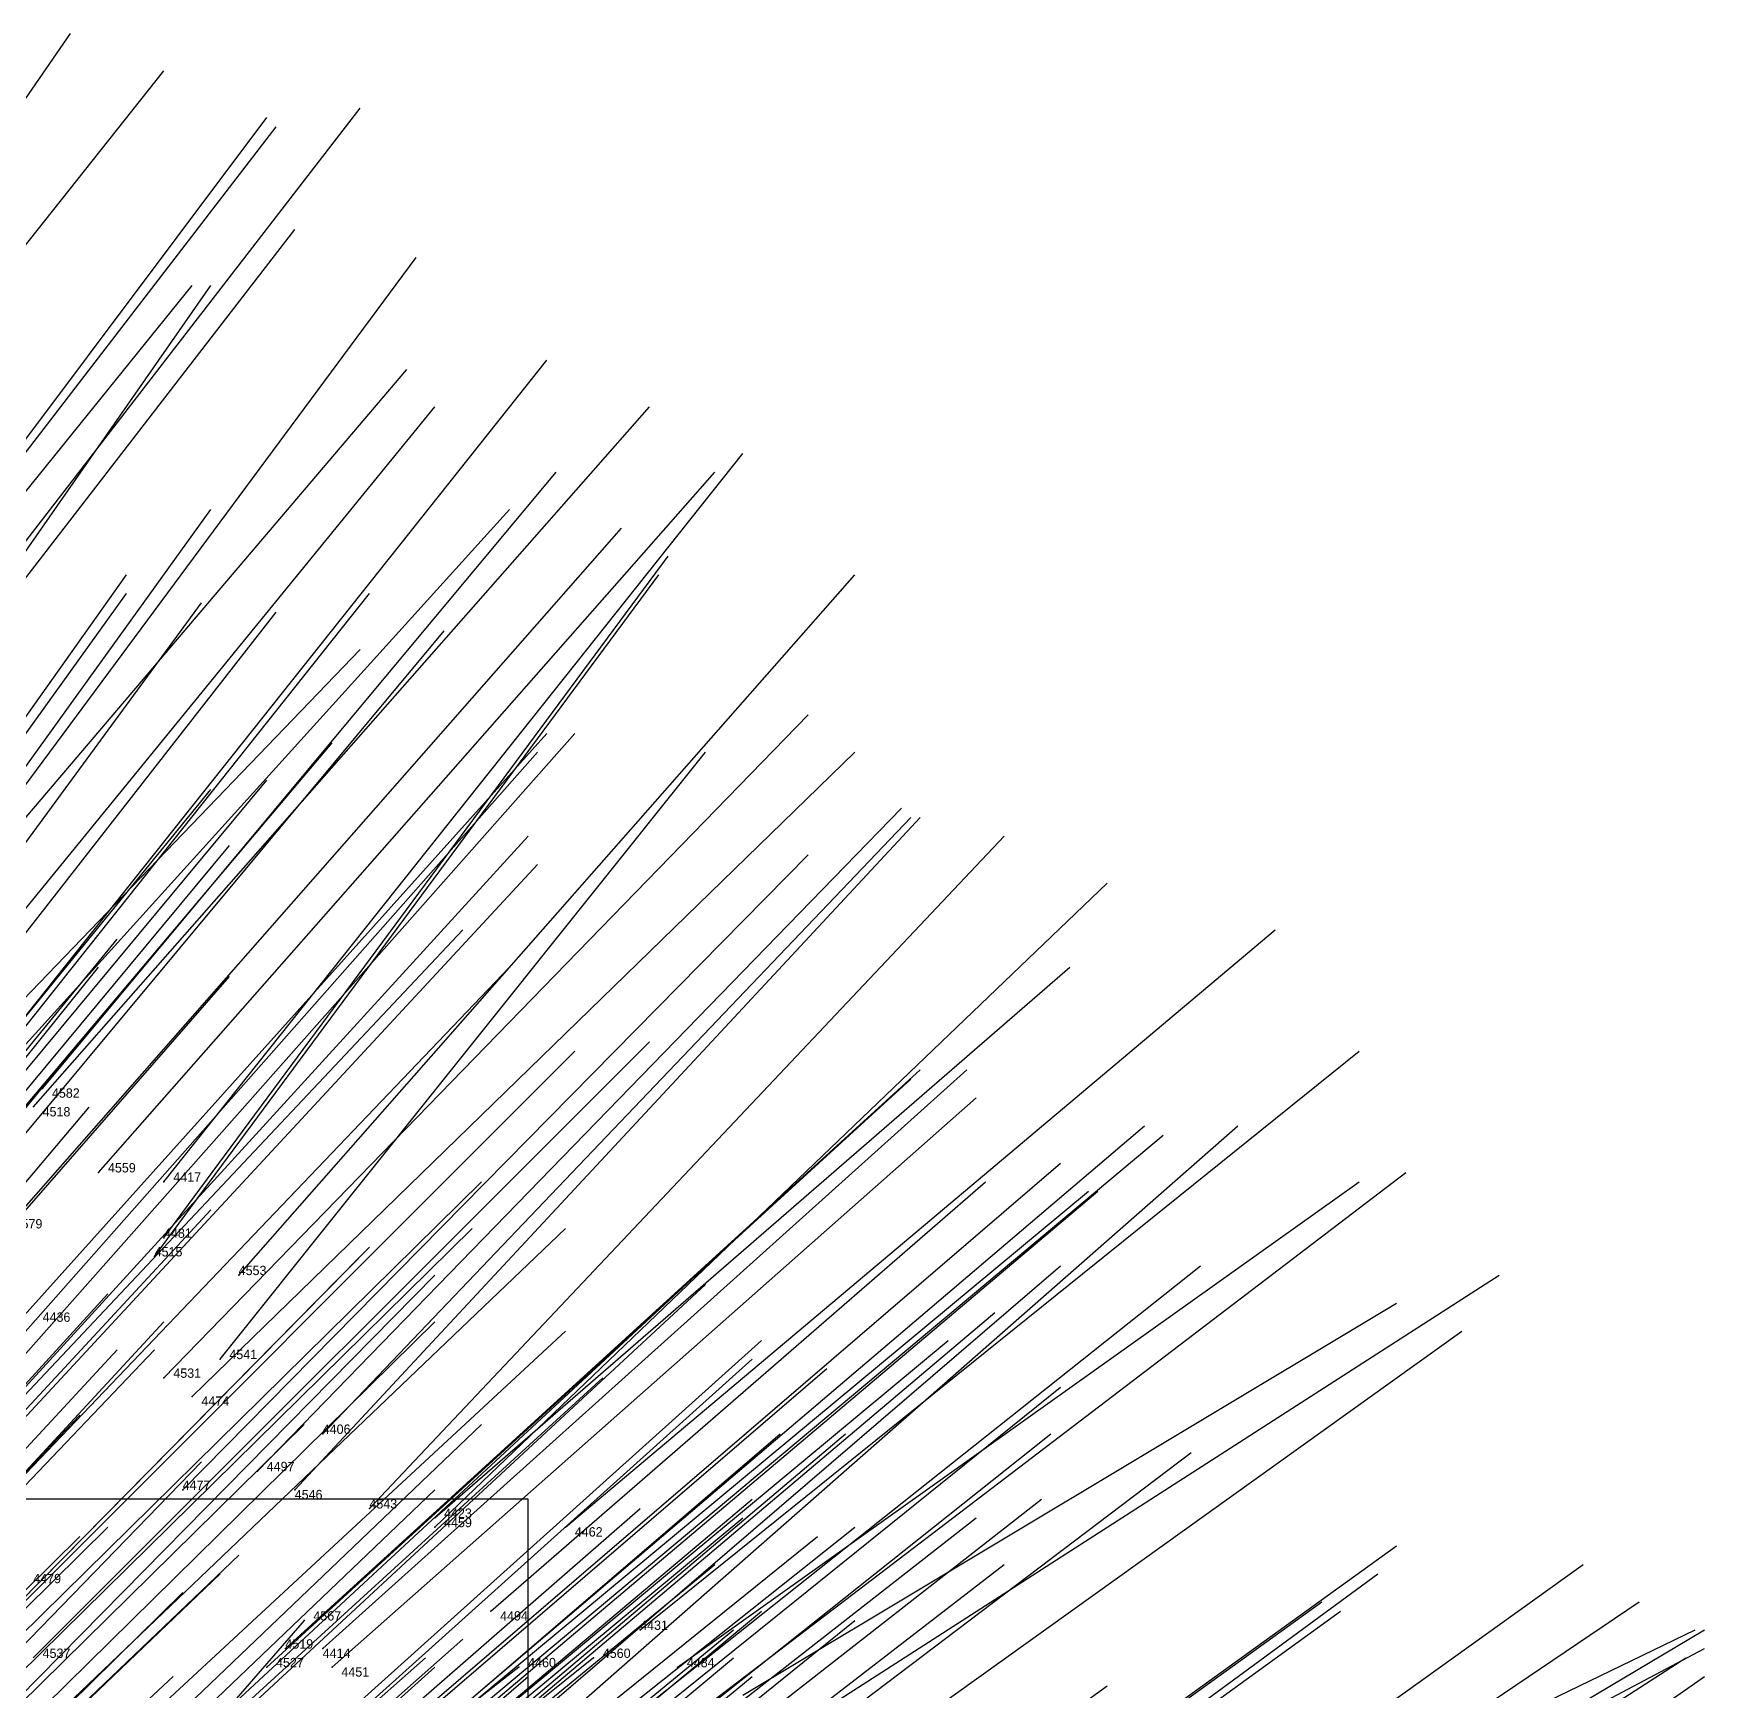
# Model space of a CAD drawing. Extents: x -0.5 to 0.59, y -0.5 to 0.59.
# Drawn here: x 0.314 to 0.493, y 0.3135 to 0.491 of the extents above; entities that cross this region are included whole.
import ezdxf

# ---------------------------------------------------------------- set-up
doc = ezdxf.new("R2010")
doc.units = 0
for name, color, linetype in [('Facilities', 3, 'CONTINUOUS'), ('Min_max_boxes', 1, 'CONTINUOUS'), ('Normals', 1, 'CONTINUOUS'), ('Source_points', 5, 'CONTINUOUS'), ('Text', 3, 'CONTINUOUS')]:
    doc.layers.add(name, color=color, linetype=linetype)

msp = doc.modelspace()

# ---------------------------------------------------------------- linework, layer by layer
at = {"layer": 'Facilities', "color": 3}
for p in [(0.315, 0.378, -1.25), (0.321, 0.369, -1.223), (0.328, 0.368, -1.233), (0.328, 0.362, -1.25), (0.327, 0.36, -1.25), (0.336, 0.358, -1.227), (0.334, 0.349, -1.25), (0.328, 0.347, -1.195), (0.331, 0.345, -1.195), (0.345, 0.341, -1.25), (0.338, 0.337, -1.194), (0.33, 0.335, -1.176), (0.342, 0.335, -1.196), (0.35, 0.333, -1.208), (0.357, 0.332, -1.25), (0.357, 0.331, -1.218), (0.371, 0.331, -1.243), (0.343, 0.321, -1.25), (0.363, 0.322, -1.25), (0.379, 0.32, -1.24), (0.341, 0.318, -1.165), (0.345, 0.318, -1.172), (0.374, 0.317, -1.25), (0.339, 0.316, -1.16), (0.346, 0.316, -1.171), (0.366, 0.316, -1.25), (0.383, 0.316, -1.243)]:
    msp.add_point(p, dxfattribs=at)
at = {"layer": 'Min_max_boxes', "color": 1}
for p, q in [((0.367, 0.334, -1.25), (0.172, 0.334, -1.25)), ((0.367, 0.334, -1.25), (0.172, 0.334, -1.25)), ((0.367, 0.14, -1.25), (0.367, 0.334, -1.25)), ((0.367, 0.14, -1.25), (0.367, 0.334, -1.25)), ((0.367, 0.334, -1.25), (0.367, 0.334, -1.25))]:
    msp.add_line(p, q, dxfattribs=at)
at = {"layer": 'Normals', "color": 1}
for p, q in [((0.262, 0.41, -1.215), (0.318, 0.491, -1.199)), ((0.266, 0.409, -1.22), (0.328, 0.487, -1.212)), ((0.279, 0.402, -1.223), (0.339, 0.482, -1.221)), ((0.288, 0.404, -1.241), (0.349, 0.483, -1.249)), ((0.28, 0.403, -1.25), (0.34, 0.481, -1.27)), ((0.281, 0.391, -1.205), (0.342, 0.47, -1.194)), ((0.295, 0.386, -1.216), (0.355, 0.467, -1.21)), ((0.272, 0.391, -1.25), (0.331, 0.464, -1.284)), ((0.278, 0.385, -1.187), (0.333, 0.464, -1.161)), ((0.297, 0.388, -1.25), (0.354, 0.455, -1.297)), ((0.307, 0.378, -1.217), (0.369, 0.456, -1.212)), ((0.295, 0.375, -1.193), (0.357, 0.451, -1.173)), ((0.314, 0.376, -1.224), (0.38, 0.451, -1.223)), ((0.328, 0.368, -1.233), (0.39, 0.446, -1.241)), ((0.315, 0.378, -1.25), (0.37, 0.444, -1.301)), ((0.321, 0.369, -1.223), (0.387, 0.444, -1.224)), ((0.279, 0.365, -1.148), (0.333, 0.44, -1.11)), ((0.308, 0.377, -1.25), (0.365, 0.44, -1.302)), ((0.312, 0.364, -1.198), (0.377, 0.438, -1.183)), ((0.328, 0.362, -1.25), (0.382, 0.435, -1.292)), ((0.27, 0.357, -1.12), (0.324, 0.433, -1.083)), ((0.327, 0.36, -1.25), (0.381, 0.433, -1.292)), ((0.336, 0.358, -1.227), (0.402, 0.433, -1.224)), ((0.27, 0.356, -1.117), (0.324, 0.431, -1.08)), ((0.277, 0.355, -1.126), (0.332, 0.43, -1.089)), ((0.292, 0.358, -1.155), (0.35, 0.431, -1.119)), ((0.283, 0.356, -1.136), (0.34, 0.429, -1.1)), ((0.298, 0.355, -1.159), (0.358, 0.427, -1.123)), ((0.298, 0.372, -1.25), (0.349, 0.425, -1.318)), ((0.328, 0.347, -1.195), (0.397, 0.418, -1.178)), ((0.307, 0.347, -1.158), (0.369, 0.416, -1.121)), ((0.31, 0.346, -1.162), (0.372, 0.416, -1.125)), ((0.286, 0.344, -1.119), (0.346, 0.415, -1.082)), ((0.307, 0.345, -1.153), (0.368, 0.414, -1.117)), ((0.331, 0.345, -1.195), (0.402, 0.414, -1.179)), ((0.334, 0.349, -1.25), (0.386, 0.414, -1.306)), ((0.275, 0.339, -1.091), (0.333, 0.41, -1.052)), ((0.28, 0.34, -1.102), (0.339, 0.411, -1.064)), ((0.338, 0.337, -1.194), (0.407, 0.408, -1.176)), ((0.342, 0.335, -1.196), (0.409, 0.407, -1.178)), ((0.345, 0.341, -1.25), (0.408, 0.407, -1.292)), ((0.304, 0.336, -1.134), (0.367, 0.405, -1.097)), ((0.35, 0.333, -1.208), (0.418, 0.405, -1.192)), ((0.276, 0.333, -1.081), (0.335, 0.404, -1.043)), ((0.33, 0.335, -1.176), (0.397, 0.403, -1.146)), ((0.305, 0.334, -1.13), (0.368, 0.402, -1.093)), ((0.357, 0.331, -1.218), (0.429, 0.4, -1.208)), ((0.264, 0.322, -1.041), (0.323, 0.394, -1.004)), ((0.296, 0.327, -1.104), (0.36, 0.395, -1.067)), ((0.371, 0.331, -1.243), (0.447, 0.395, -1.252)), ((0.263, 0.319, -1.034), (0.321, 0.391, -0.997)), ((0.301, 0.324, -1.105), (0.365, 0.391, -1.067)), ((0.357, 0.332, -1.25), (0.425, 0.391, -1.294)), ((0.274, 0.32, -1.053), (0.335, 0.39, -1.016)), ((0.26, 0.311, -1.013), (0.319, 0.383, -0.977)), ((0.306, 0.316, -1.101), (0.372, 0.382, -1.065)), ((0.314, 0.317, -1.116), (0.38, 0.383, -1.079)), ((0.379, 0.32, -1.24), (0.456, 0.382, -1.251)), ((0.341, 0.318, -1.165), (0.409, 0.38, -1.127)), ((0.345, 0.318, -1.172), (0.414, 0.38, -1.134)), ((0.339, 0.316, -1.16), (0.408, 0.379, -1.122)), ((0.26, 0.305, -1.001), (0.32, 0.376, -0.964)), ((0.346, 0.316, -1.171), (0.415, 0.377, -1.133)), ((0.359, 0.311, -1.188), (0.433, 0.374, -1.163)), ((0.361, 0.311, -1.191), (0.435, 0.373, -1.166)), ((0.369, 0.309, -1.203), (0.443, 0.374, -1.184)), ((0.353, 0.309, -1.174), (0.424, 0.37, -1.137)), ((0.381, 0.308, -1.226), (0.461, 0.369, -1.227)), ((0.296, 0.303, -1.059), (0.362, 0.368, -1.021)), ((0.356, 0.308, -1.177), (0.427, 0.367, -1.14)), ((0.357, 0.307, -1.178), (0.428, 0.367, -1.14)), ((0.363, 0.322, -1.25), (0.416, 0.368, -1.321)), ((0.383, 0.316, -1.243), (0.456, 0.368, -1.288)), ((0.27, 0.297, -1.004), (0.333, 0.365, -0.966)), ((0.295, 0.298, -1.049), (0.361, 0.363, -1.011)), ((0.304, 0.299, -1.066), (0.371, 0.363, -1.029)), ((0.284, 0.294, -1.022), (0.349, 0.36, -0.984)), ((0.285, 0.295, -1.025), (0.35, 0.361, -0.988)), ((0.292, 0.292, -1.032), (0.357, 0.358, -0.995)), ((0.317, 0.295, -1.082), (0.385, 0.358, -1.045)), ((0.353, 0.298, -1.156), (0.424, 0.359, -1.119)), ((0.366, 0.301, -1.184), (0.439, 0.359, -1.15)), ((0.387, 0.304, -1.231), (0.471, 0.358, -1.243)), ((0.318, 0.294, -1.081), (0.386, 0.357, -1.045)), ((0.259, 0.287, -0.967), (0.322, 0.356, -0.93)), ((0.39, 0.313, -1.25), (0.46, 0.355, -1.307)), ((0.265, 0.285, -0.973), (0.328, 0.353, -0.936)), ((0.291, 0.288, -1.024), (0.357, 0.353, -0.987)), ((0.346, 0.294, -1.135), (0.417, 0.354, -1.097)), ((0.303, 0.289, -1.046), (0.371, 0.352, -1.009)), ((0.323, 0.289, -1.083), (0.392, 0.351, -1.047)), ((0.341, 0.292, -1.121), (0.412, 0.351, -1.084)), ((0.386, 0.294, -1.213), (0.467, 0.352, -1.207)), ((0.26, 0.282, -0.959), (0.323, 0.35, -0.922)), ((0.262, 0.282, -0.964), (0.327, 0.35, -0.927)), ((0.322, 0.287, -1.078), (0.391, 0.349, -1.041)), ((0.328, 0.287, -1.091), (0.399, 0.348, -1.054)), ((0.306, 0.284, -1.045), (0.375, 0.347, -1.007)), ((0.352, 0.288, -1.136), (0.424, 0.346, -1.099)), ((0.255, 0.276, -0.939), (0.319, 0.343, -0.902)), ((0.277, 0.277, -0.979), (0.343, 0.342, -0.942)), ((0.295, 0.278, -1.012), (0.362, 0.342, -0.975)), ((0.324, 0.281, -1.071), (0.394, 0.341, -1.035)), ((0.33, 0.281, -1.084), (0.401, 0.341, -1.048)), ((0.35, 0.283, -1.126), (0.423, 0.341, -1.088)), ((0.364, 0.283, -1.153), (0.438, 0.339, -1.116)), ((0.267, 0.271, -0.952), (0.332, 0.338, -0.915)), ((0.29, 0.271, -0.992), (0.357, 0.335, -0.955)), ((0.309, 0.272, -1.029), (0.379, 0.333, -0.992)), ((0.321, 0.275, -1.055), (0.391, 0.334, -1.018)), ((0.349, 0.277, -1.113), (0.422, 0.334, -1.076)), ((0.319, 0.273, -1.049), (0.39, 0.332, -1.011)), ((0.342, 0.275, -1.097), (0.415, 0.332, -1.06)), ((0.253, 0.265, -0.916), (0.319, 0.33, -0.878)), ((0.256, 0.266, -0.923), (0.322, 0.331, -0.885)), ((0.326, 0.272, -1.061), (0.398, 0.33, -1.024)), ((0.329, 0.273, -1.069), (0.402, 0.331, -1.032)), ((0.269, 0.264, -0.941), (0.336, 0.328, -0.904)), ((0.385, 0.275, -1.183), (0.46, 0.329, -1.146)), ((0.267, 0.262, -0.934), (0.334, 0.326, -0.897)), ((0.315, 0.268, -1.033), (0.387, 0.327, -0.996)), ((0.344, 0.27, -1.094), (0.418, 0.327, -1.057)), ((0.383, 0.271, -1.173), (0.458, 0.326, -1.136)), ((0.399, 0.269, -1.203), (0.48, 0.327, -1.197)), ((0.264, 0.259, -0.925), (0.33, 0.324, -0.887)), ((0.377, 0.269, -1.158), (0.452, 0.323, -1.12)), ((0.403, 0.267, -1.209), (0.486, 0.323, -1.209)), ((0.343, 0.321, -1.25), (0.31, 0.283, -1.164)), ((0.321, 0.263, -1.037), (0.392, 0.322, -1)), ((0.33, 0.263, -1.055), (0.402, 0.321, -1.017)), ((0.378, 0.267, -1.158), (0.454, 0.322, -1.121)), ((0.291, 0.258, -0.972), (0.36, 0.319, -0.934)), ((0.317, 0.261, -1.028), (0.389, 0.32, -0.99)), ((0.403, 0.277, -1.222), (0.492, 0.32, -1.234)), ((0.407, 0.269, -1.22), (0.493, 0.32, -1.229)), ((0.287, 0.256, -0.961), (0.356, 0.317, -0.923)), ((0.318, 0.258, -1.024), (0.389, 0.317, -0.986)), ((0.374, 0.317, -1.25), (0.329, 0.281, -1.169)), ((0.406, 0.272, -1.221), (0.493, 0.318, -1.234)), ((0.407, 0.263, -1.211), (0.491, 0.317, -1.207)), ((0.288, 0.254, -0.96), (0.357, 0.316, -0.922)), ((0.366, 0.316, -1.25), (0.325, 0.284, -1.165)), ((0.261, 0.252, -0.907), (0.329, 0.315, -0.869)), ((0.297, 0.255, -0.978), (0.367, 0.315, -0.94)), ((0.319, 0.256, -1.022), (0.391, 0.315, -0.985)), ((0.354, 0.26, -1.099), (0.429, 0.314, -1.061)), ((0.411, 0.258, -1.214), (0.493, 0.315, -1.208))]:
    msp.add_line(p, q, dxfattribs=at)
at = {"layer": 'Source_points', "color": 5}
for p in [(0.315, 0.378, -1.25), (0.321, 0.369, -1.223), (0.328, 0.368, -1.233), (0.328, 0.362, -1.25), (0.327, 0.36, -1.25), (0.336, 0.358, -1.227), (0.334, 0.349, -1.25), (0.328, 0.347, -1.195), (0.331, 0.345, -1.195), (0.345, 0.341, -1.25), (0.338, 0.337, -1.194), (0.33, 0.335, -1.176), (0.342, 0.335, -1.196), (0.35, 0.333, -1.208), (0.357, 0.332, -1.25), (0.357, 0.331, -1.218), (0.371, 0.331, -1.243), (0.343, 0.321, -1.25), (0.363, 0.322, -1.25), (0.379, 0.32, -1.24), (0.341, 0.318, -1.165), (0.345, 0.318, -1.172), (0.374, 0.317, -1.25), (0.339, 0.316, -1.16), (0.346, 0.316, -1.171), (0.366, 0.316, -1.25), (0.383, 0.316, -1.243)]:
    msp.add_point(p, dxfattribs=at)

# ---------------------------------------------------------------- texts
at = {"layer": 'Text', "color": 3}
for s, p in [('4582', (0.316, 0.377, -1.25)), ('4518', (0.315, 0.375, -1.224)), ('4559', (0.322, 0.369, -1.223)), ('4417', (0.329, 0.368, -1.233)), ('4579', (0.312, 0.363, -1.198)), ('4481', (0.328, 0.362, -1.25)), ('4515', (0.327, 0.36, -1.25)), ('4553', (0.336, 0.358, -1.227)), ('4436', (0.315, 0.353, -1.25)), ('4541', (0.335, 0.349, -1.25)), ('4531', (0.329, 0.347, -1.195)), ('4474', (0.332, 0.344, -1.195)), ('4406', (0.345, 0.341, -1.25)), ('4497', (0.339, 0.337, -1.194)), ('4477', (0.33, 0.335, -1.176)), ('4546', (0.342, 0.334, -1.196)), ('4543', (0.35, 0.333, -1.208)), ('4423', (0.358, 0.332, -1.25)), ('4459', (0.358, 0.331, -1.218)), ('4462', (0.372, 0.33, -1.243)), ('4479', (0.314, 0.325, -1.25)), ('4567', (0.344, 0.321, -1.25)), ('4494', (0.364, 0.321, -1.25)), ('4431', (0.379, 0.32, -1.24)), ('4519', (0.341, 0.318, -1.165)), ('4537', (0.315, 0.317, -1.116)), ('4527', (0.34, 0.316, -1.16)), ('4414', (0.345, 0.317, -1.172)), ('4460', (0.367, 0.316, -1.25)), ('4560', (0.375, 0.317, -1.25)), ('4484', (0.384, 0.316, -1.243)), ('4451', (0.347, 0.315, -1.171))]:
    msp.add_text(s, height=0.001, dxfattribs=at).set_placement(p)

doc.saveas('drawing.dxf')
